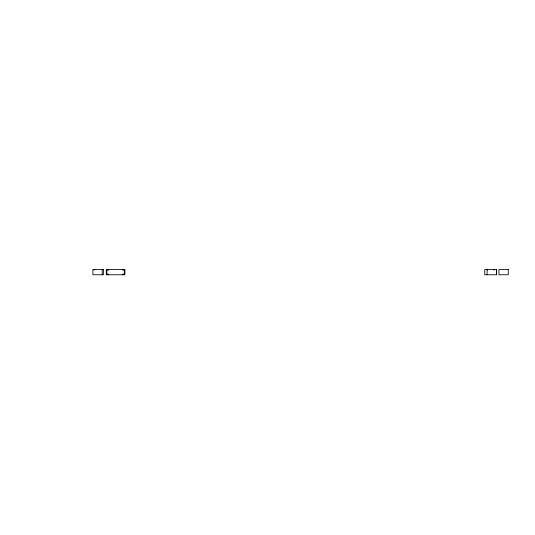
<?xml version="1.0" encoding="UTF-8"?>
<svg xmlns="http://www.w3.org/2000/svg" width="535" height="535" viewBox="0 0 535 535"><rect width="100%" height="100%" fill="white"/><g stroke="black" fill="none" stroke-linecap="round" stroke-linejoin="round"><path stroke-width="0.8" d="M496.393 269.533L496.393 274.769M494.066 269.533L494.066 270.115M487.318 269.533L487.318 270.115M487.091 269.533L487.091 274.769M122.562 269.533L122.562 270.115L124.307 270.115L124.307 274.188L122.562 274.188L122.562 274.769M108.612 269.533L108.612 270.115L106.866 270.115L106.866 274.188L108.612 274.188L108.612 274.769M102.212 269.533L102.212 274.769M94.073 269.533L94.073 270.115M103.375 269.533L92.909 269.533L92.909 274.769L103.375 274.769L103.375 269.533M124.889 269.533L106.284 269.533L106.284 274.769L124.889 274.769L124.889 269.533M496.62 269.533L484.763 269.533L484.763 274.769L496.62 274.769L496.62 269.533M508.25 269.533L498.948 269.533L498.948 274.769L508.25 274.769L508.25 269.533"/></g></svg>
